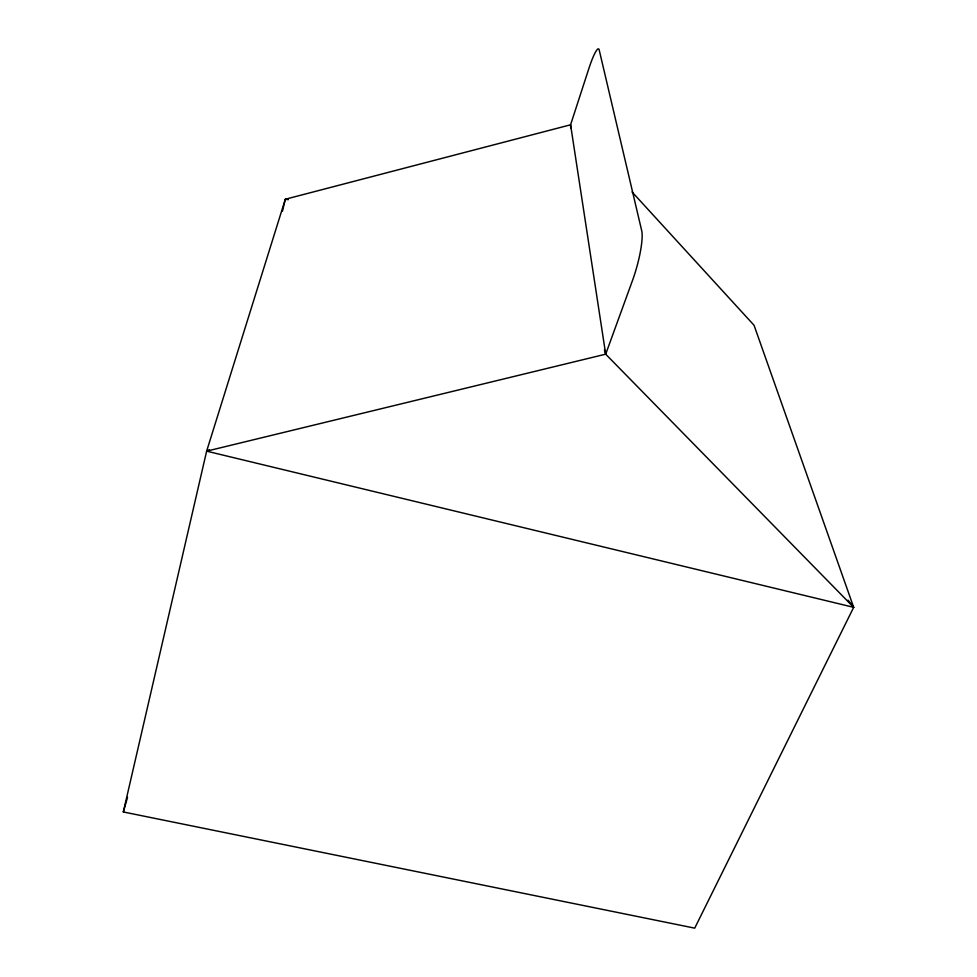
<?xml version="1.0" encoding="UTF-8"?>
<svg xmlns="http://www.w3.org/2000/svg" width="977" height="977" viewBox="0 0 977 977"><rect width="100%" height="100%" fill="white"/><g stroke="black" fill="none" stroke-linecap="round" stroke-linejoin="round"><path stroke-width="1.47" d="M123.322 811.96L206.635 451.154L285.308 199.247L570.58 124.8L588.862 68.549A28.687 3.969 -74 0 1 599.194 49.937L641.694 230.67A38.433 7.56 -74.5 0 1 632.534 280.387L605.691 354.175L206.635 451.154L853.678 607.328L694.72 928.15L123.322 811.96L127.547 797.317M282.487 211.093L285.308 199.247L288.325 199.687M206.635 451.154L209.322 449.725M604.421 349.827L605.691 354.175L853.678 607.328L754.049 325.268L632.082 191.993M848.048 600.147L853.678 607.328M605.691 354.175L570.58 124.8L570.69 127.84"/></g></svg>
